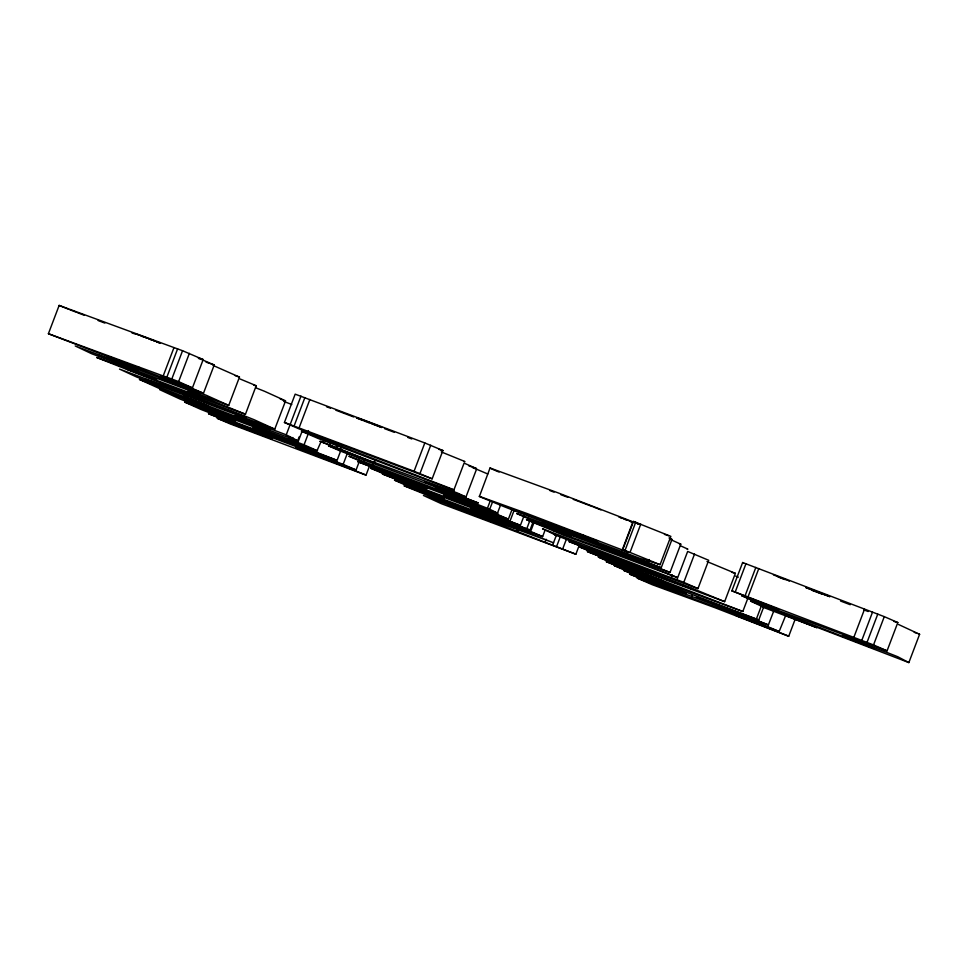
<?xml version="1.0" encoding="UTF-8"?>
<svg xmlns="http://www.w3.org/2000/svg" width="968" height="968" viewBox="0 0 968 968"><rect width="100%" height="100%" fill="white"/><g stroke="black" fill="none" stroke-linecap="round" stroke-linejoin="round"><path stroke-width="1.45" d="M203.486 393.262L192.233 388.398L202.977 360.108L214.231 364.96L203.486 393.262L48.4 333.718L59.145 305.416L182.553 350.719L203.304 359.624L198.476 357.942M213.069 365.432L239.471 377.096L228.726 405.398L91.682 353.744L75.238 345.975L137.577 369.389L138.593 366.69M48.4 333.718L163.193 375.959L173.95 347.657M163.193 375.959L166.859 377.181L177.604 348.879M166.859 377.181L171.808 379.02L182.553 350.719M192.233 388.398L160.603 375.947L192.559 387.926L178.632 381.634L189.377 353.344M302.476 430.288L298.374 441.069L296.958 440.646L161.003 389.257L139.368 379.408L207.89 405.943L183.303 396.384L184.888 393.843M245.461 414.231L204.841 397.727L187.683 391.338L205.664 398.816L126.397 368.977L156.707 379.722L132.858 370.429L96.691 357.494L168.686 386.038L245.461 414.231L256.205 385.688L240.064 378.972M274.839 429.139L253.894 419.616A67.566 0.823 20.8 0 0 230.759 410.541L119.512 369.086L136.766 377.072L274.743 429.187L285.584 400.837L264.639 391.326A67.566 0.823 20.8 0 0 255.673 387.769M284.435 422.459L295.179 394.157L424.819 442.945L442.896 450.531L432.151 478.821L298.773 428.764L284.435 422.459L414.074 471.247L432.151 478.821M298.374 441.069L286.238 434.826L300.975 396.094M321.158 441.408L316.984 450.786L180.205 399.131L159.635 389.632L287.23 438.661L288.984 439.291L290.001 436.592M294.151 425.859L304.896 397.558M288.984 439.291L291.828 440.198L292.844 437.512M299.124 427.759L309.881 399.457M291.828 440.198L297.164 442.194L299.209 436.798M307.473 433.277L453.629 489.614A99.159 1.21 20.8 0 1 450.834 489.034L318.339 438.552L301.363 431.208L307.473 433.277L308.502 430.591M317.577 450.846L304.049 444.832L308.151 434.051M323.106 442.436L344.814 450.979A108.477 1.331 20.8 0 0 369.183 460.514L457.15 492.881L465.741 496.862L424.674 482.004L478.325 503.009L340.312 451.052L328.442 445.812L377.121 464.083L319.827 441.299L323.106 442.436L324.123 439.738M329.846 444.953L330.874 442.267M336.307 447.422L337.324 444.736M340.579 449.116L341.607 446.417M369.655 465.584L366.073 475.01L364.767 474.695L230.13 423.887L217.11 418.261L271.96 438.819L208.422 413.675L336.525 461.809L340.615 451.04M359.152 461.905L356.079 469.988L343.156 464.362L347.258 453.581M492.458 502.211L489.687 509.204L497.939 513.355L366.267 463.793L348.855 456.194L358.704 459.739L359.721 457.041M489.687 509.204L451.669 494.2L435.176 488.138L467.568 500.892L364.029 461.772L365.045 459.086M372.256 465.051L373.273 462.353M374.434 462.522L375.463 459.836M414.074 471.247L424.819 442.945M419.991 473.509L430.736 445.219M453.351 491.405L464.096 463.103L476.486 468.56L468.802 465.838M465.777 497.491L476.534 469.202L472.82 467.774M479.293 496.306L527.161 513.572L628.704 552.389L622.739 549.739L633.483 521.449L670.848 536.369L660.091 564.659L640.005 558.379L530.488 516.924A72.092 0.883 20.8 0 1 504.376 506.784L479.366 496.548L490.038 468.004L558.052 492.857L636.17 523.095M487.545 507.982L490.098 501.243M497.419 513.306L500.48 505.223M524.003 515.908L520.421 525.334L449.297 497.976L508.164 519.731L512.254 508.95M510.112 520.881L514.202 510.1M578.937 546.134L575.863 554.216L516.404 531.13L517.432 528.431M517.529 531.589L518.558 528.891M533.066 522.006L529.992 530.089L526.749 528.77L529.823 520.687M545.19 529.847L542.637 536.587L530.645 531.456L533.719 523.373M545.202 542.032L546.23 539.333M552.776 544.73L556.358 535.292M556.721 546.194L560.303 536.756M562.844 548.541L566.425 539.115M669.021 537.99L671.986 539.43L661.229 567.732L582.276 537.881L583.293 535.183M622.146 550.187L632.903 521.885M622.739 549.739L624.977 550.538L635.722 522.248M624.977 550.538L630.023 552.425L640.768 524.136M648.124 562.202L649.141 559.516M582.276 537.881L516.658 513.488L535.776 521.97L670.025 572.439L680.77 544.137L670.086 539.37M671.235 577.606L676.922 579.723L687.667 551.433L708.697 560.29L697.952 588.592L582.143 545.504L554.398 534.687L555.015 534.723L542.564 528.806L665.379 575.561L671.235 577.606L672.252 574.907M697.952 588.592L683.783 582.361L694.528 554.059M795.406 618.637L788.751 636.158L787.867 635.976L715.291 607.831L652.081 584.636L637.101 578.065L671.284 590.71L629.636 574.133L691.297 598.055L692.314 595.356M724.633 601.648L691.176 587.879L568.906 541.535L691.733 588.822L579.856 547.065L595.368 553.708L724.633 601.648L735.377 573.346L706.991 561.549M731.881 590.831L742.637 562.529L884.292 616.64L897.808 622.545L887.063 650.847L754.931 601.757L741.548 595.647L778.623 609.404L731.881 590.831L873.535 644.93L887.063 650.847M735.22 592.005L745.965 563.715M745.094 595.719L755.839 567.417M748.034 596.857L758.791 568.567M742.831 611.449L587.237 551.53L662.959 581.042L598.26 557.072L613.639 563.715L741.645 611.135L742.831 611.449L747.949 597.982M763.861 606.537L758.743 620.004L756.383 619.012L761.501 605.532M756.383 619.012L606.149 561.646L674.539 587.963L614.172 565.566L627.143 571.265L686.348 593.614L623.573 570.333L636.92 576.093L768.374 624.929L774.122 610.07M788.751 636.158L735.511 615.237L779.155 631.499L785.774 615.297L908.855 662.584L919.6 634.282L898.485 624.469M853.74 637.61L864.497 609.308M861.762 640.465L872.507 612.175M867.013 642.425L877.758 614.135M873.535 644.93L884.292 616.64M758.743 620.004L696.379 597.014L768.495 624.892M239.471 377.096L235.2 375.657M136.645 334.202L137.577 334.492M897.808 622.545L893.972 621.456M442.896 450.531L438.746 449.309M687.147 549.086L687.897 549.159L680.468 545.77M214.231 364.96L210.77 363.871M575.863 554.216L441.214 503.638L423.452 495.471L482.693 517.408L516.404 531.13M735.377 573.346L731.602 572.233M638.457 523.857L639.449 524.099L633.483 521.449M679.391 543.786L680.77 544.137M356.079 469.988L295.76 447.47L366.073 475.01M529.992 530.089L470.617 508.853L530.645 531.456M670.86 539.128L671.986 539.43M661.229 567.732L603.33 546.533L670.025 572.439M520.421 525.334L382.784 473.437L370.708 468.246L426.876 488.828L357.688 461.639L495.555 513.572L507.438 518.775L443.792 494.878L508.164 519.731M542.637 536.587L403.62 484.254L394.46 480.14L444.324 497.988L382.324 473.957L526.749 528.77M253.592 385.107L256.205 385.929M788.436 580.8L789.368 581.102M664.459 534.36L668.707 535.776M805.969 587.515L807.518 588.06M918.414 633.871L919.6 634.282M137.577 369.389L206.378 395.319L228.726 405.398M137.904 334.601L140.13 335.4M618.867 517.021L620.077 517.457M828.318 596.155L829.939 596.687L828.088 595.889M159.926 343.132L158.062 342.454M379.783 426.573L381.803 427.251L370.308 422.714M183.872 396.541L266.043 428.074L269.794 429.417L235.055 415.393L286.238 434.826M379.335 426.416L377.169 425.63M827.458 595.852L825.293 595.054M808.002 588.241L810.301 589.088M280.26 399.034L283.636 400.256M621.093 517.819L622.872 518.473M140.699 335.606L147.705 338.219M157.494 342.249L156.284 341.801M362.177 419.652L356.938 417.801L358.753 418.587M778.212 577.049L784.854 579.505M812.321 590.48L822.183 594.122M691.297 598.055L756.008 621.637L779.155 631.499M131.842 332.81L135.859 334.299M376.54 425.4L375.209 424.904M824.675 594.824L823.345 594.34M154.953 341.305L153.646 340.821M362.831 419.894L369.522 422.411M326.555 406.741L330.427 408.181M549.981 490.631L554.047 492.143M624.203 518.969L624.904 519.235M810.954 589.331L816.871 591.557M914.191 632.298L917.011 633.338M373.914 424.42L372.293 423.803M560.835 494.684L567.732 497.274M206.027 362.105L209.584 363.436M625.51 519.453L627.893 520.348M822.038 593.844L820.428 593.239M152.036 340.216L150.488 339.635M573.262 499.343L592.561 506.651M628.668 520.639L630.229 521.232M818.105 592.368L819.654 592.948M335.86 410.226L353.744 416.978M356.502 418.019L363.387 420.62M369.97 422.931L371.531 423.524M840.575 601.043L850.243 604.71M364.791 421.153L369.026 422.762M371.845 423.827L381.719 427.566M384.538 428.63L394.412 432.357M630.676 521.752L632.225 522.345M817.658 591.847L815.637 591.424M148.479 338.522L150.04 339.115M148.927 339.042L149.713 339.332M369.195 422.641L367.501 421.988M407.806 437.439L411.799 438.964M77.319 312.616L84.337 315.29M98.058 320.505L104.847 323.082M818.432 592.15L827.664 595.719M864.049 609.949L868.187 611.522M631.003 521.534L632.552 522.127M150.947 339.466L155.243 341.111M147.245 338.401L145.841 337.856M630.023 552.425L660.091 564.659M814.233 590.891L812.757 590.323M626.054 519.985L626.804 520.276M366.098 421.455L364.621 420.886M198.452 358.378L201.852 359.673M283.636 401.369L291.779 404.503M171.808 379.02L178.632 381.634M676.922 579.723L683.783 582.361M358.704 459.739L364.029 461.772M297.164 442.194L304.049 444.832M336.525 461.809L343.156 464.362M773.444 574.895L779.603 577.267M593.941 507.171L600.946 509.882M144.365 337.287L142.949 336.743M810.676 589.512L812.043 590.044M623.912 519.163L624.602 519.429M363.907 420.608L362.552 420.088M441.287 451.923L464.374 461.312A99.159 1.21 20.8 0 1 463.962 461.482M69.781 309.712L75.915 312.083M735.692 576.129L738.366 577.17M780.837 577.739L787.262 580.243M142.284 336.489L141.038 335.993M637.513 524.039L638.118 524.281M156.55 341.619L157.748 342.091M809.43 589.028L807.784 588.387M620.863 517.977L621.988 518.412M361.294 419.592L359.66 418.95M158.292 342.297L160.434 343.156M68.559 309.24L59.145 305.416M476.534 469.202L487.751 473.981M139.404 335.351L138.109 334.831M806.889 588.024L805.896 587.624M495.289 470.496L499.137 472.081M493.995 469.976L490.038 468.004M785.29 615.237L816.907 627.7L763.268 607.347L764.103 607.481L750.539 601.043L871.006 647.29L874.213 648.451L842.741 635.843L887.741 652.771L897.747 656.727L908.855 662.584M742.637 562.529L743.618 563.231M336.005 459.957L250.724 428.812L200.618 409.319L184.682 402.083L233.482 420.39L235.623 421.298L212.561 413.251L237.305 422.992L305.065 448.124L252.938 427.723L265.764 432.224L336.005 459.957M246.308 417.438L144.776 379.081L246.308 417.438M447.639 504.957L493.305 522.284L447.639 504.957M677.152 577.46L563.787 535.159L526.459 519.683L571.447 536.538L552.946 530.149L564.659 534.772L638.735 561.851L677.152 577.46M597.498 541.124L510.898 508.624L597.498 541.124M137.274 367.525L106.432 355.728L137.274 367.525M158.8 377.992L199.892 393.625L158.8 377.992M541.729 523.119L581.744 538.389L541.729 523.119M436.132 498.193L521.728 530.404L436.132 498.193M98.555 355.256L97.901 355.099L138.279 370.381L98.555 355.256M405.495 486.178L403.983 485.779L442.231 501.351A75.819 0.932 20.8 0 0 475.615 514.165L553.575 542.83L495.955 519.707L405.495 486.178"/></g></svg>
